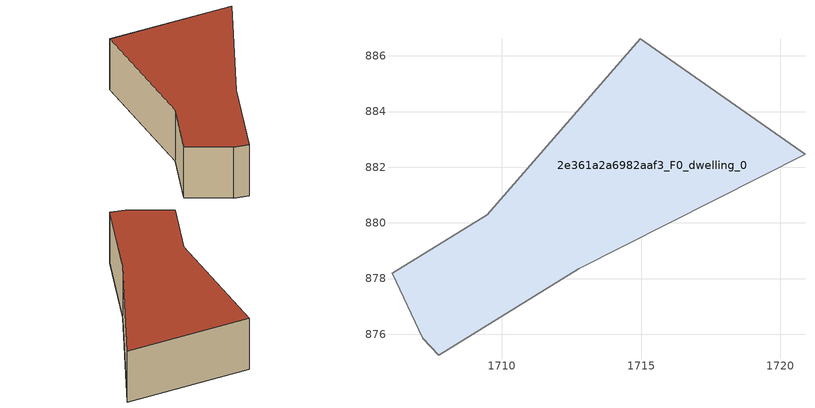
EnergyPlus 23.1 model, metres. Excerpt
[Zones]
2e361a2a6982aaf3_F0_dwelling_0
 floor ground (EU_floor_Construction): 1720.89,882.46 1712.76,878.35 1707.72,875.24 1707.15,875.85 1706.05,878.19 1709.47,880.29 1714.97,886.62 z0
 wall adiabatic (EU_wall_Construction): 1720.89,882.46 1714.97,886.62 1709.47,880.29 1706.05,878.19 1707.15,875.85 1707.72,875.24 1712.76,878.35 1720.89,882.46 z0:3
 roof outside (EU_roof_Construction): 1720.89,882.46 1714.97,886.62 1709.47,880.29 1706.05,878.19 1707.15,875.85 1707.72,875.24 1712.76,878.35 z3
[Building]
EU S2 Campaign: North Axis=0; Terrain=City; Solar Distribution=FullExterior
[Site:Location]
Bologna: Latitude=44.5; Longitude=11.25; Time Zone=1; Elevation=37
[SizingPeriod:WeatherFileDays]
AnnualSizingPeriod: Begin Month=1; Begin Day of Month=1; End Month=12; End Day of Month=31; Day of Week for Start Day=Monday; Use Weather File Daylight Saving Period=No; Use Weather File Rain and Snow Indicators=No
[MATERIAL]
EU_InternalMass_Material: Roughness=MediumRough; Thickness=0.1; Conductivity=1; Density=1800; Specific Heat=900; Thermal Absorptance=0.9; Solar Absorptance=0.7; Visible Absorptance=0.7
[MATERIAL:NOMASS] Roughness=MediumRough; Thermal Absorptance=0.9; Solar Absorptance=0.7; Visible Absorptance=0.7
Name | Thermal Resistance
EU_wall_NoMass | 0.734017
EU_roof_NoMass | 0.658631
EU_floor_NoMass | 0.747526
[CONSTRUCTION]
EU_wall_Construction: EU_wall_NoMass
EU_roof_Construction: EU_roof_NoMass
EU_floor_Construction: EU_floor_NoMass
EU_InternalMass_Construction: EU_InternalMass_Material
[ZONE]
2e361a2a6982aaf3_F0_dwelling_0: Type=1; Multiplier=1; Ceiling Height=autocalculate; Volume=186.051; Floor Area=autocalculate; Part of Total Floor Area=Yes
[INTERNALMASS]
2e361a2a6982aaf3_F0_dwelling_0_EU_InternalMass: Construction=EU_InternalMass_Construction; Zone or ZoneList=2e361a2a6982aaf3_F0_dwelling_0; Surface Area=62.0171
[OTHEREQUIPMENT]
EU_Step8_InternalGain_2e361a2a6982aaf3_F0_dwelling_0_f000: Fuel Type=Electricity; Zone or ZoneList or Space or SpaceList=2e361a2a6982aaf3_F0_dwelling_0; Schedule=EU_Step8_GainSchedule_2e361a2a6982aaf3_F0_dwelling_0_f000; Design Level Calculation Method=Watts/Area; Power per Zone Floor Area=1; Fraction Latent=0; Fraction Radiant=0; Fraction Lost=0; Carbon Dioxide Generation Rate=0; EndUse Subcategory=EU_Step8_InternalGains
[ZONEVENTILATION:DESIGNFLOWRATE]
EU_ConstantAir_2e361a2a6982aaf3_F0_dwelling_0: Zone or ZoneList or Space or SpaceList=2e361a2a6982aaf3_F0_dwelling_0; Schedule=EU_AlwaysOn; Design Flow Rate Calculation Method=AirChanges/Hour; Air Changes per Hour=0.656562; Ventilation Type=Natural; Fan Pressure Rise=0; Fan Total Efficiency=1; Constant Term Coefficient=1; Temperature Term Coefficient=0; Velocity Term Coefficient=0; Velocity Squared Term Coefficient=0; Minimum Indoor Temperature=-100; Maximum Indoor Temperature=100; Delta Temperature=-100; Minimum Outdoor Temperature=-100; Maximum Outdoor Temperature=100; Maximum Wind Speed=40
[HVACTEMPLATE:THERMOSTAT]
EU_HeatOnly_2e361a2a6982aaf3_F0_dwelling_0: Constant Heating Setpoint=20; Constant Cooling Setpoint=50
[HVACTEMPLATE:ZONE:IDEALLOADSAIRSYSTEM]
2e361a2a6982aaf3_F0_dwelling_0: Template Thermostat=EU_HeatOnly_2e361a2a6982aaf3_F0_dwelling_0; System Availability Schedule=EU_AlwaysOn; Maximum Heating Supply Air Temperature=50; Minimum Cooling Supply Air Temperature=13; Maximum Heating Supply Air Humidity Ratio=0.0156; Minimum Cooling Supply Air Humidity Ratio=0.0077; Heating Limit=NoLimit; Cooling Limit=NoLimit; Heating Availability Schedule=EU_AlwaysOn; Cooling Availability Schedule=EU_CoolingOff; Dehumidification Control Type=ConstantSensibleHeatRatio; Cooling Sensible Heat Ratio=0.7; Dehumidification Setpoint=60; Humidification Control Type=None; Humidification Setpoint=30; Outdoor Air Method=None; Outdoor Air Flow Rate per Person=0.00944; Outdoor Air Flow Rate per Zone Floor Area=0; Outdoor Air Flow Rate per Zone=0; Demand Controlled Ventilation Type=None; Outdoor Air Economizer Type=NoEconomizer; Heat Recovery Type=None; Sensible Heat Recovery Effectiveness=0.7; Latent Heat Recovery Effectiveness=0.65
[SIZING:ZONE]
2e361a2a6982aaf3_F0_dwelling_0: Zone Cooling Design Supply Air Temperature Input Method=SupplyAirTemperature; Zone Cooling Design Supply Air Temperature=13; Zone Heating Design Supply Air Temperature Input Method=SupplyAirTemperature; Zone Heating Design Supply Air Temperature=50; Zone Cooling Design Supply Air Humidity Ratio=0.008; Zone Heating Design Supply Air Humidity Ratio=0.008; Cooling Design Air Flow Method=DesignDay; Cooling Design Air Flow Rate=0; Cooling Minimum Air Flow per Zone Floor Area=0.000762; Cooling Minimum Air Flow=0; Cooling Minimum Air Flow Fraction=0.2; Heating Design Air Flow Method=DesignDay; Heating Design Air Flow Rate=0; Heating Maximum Air Flow per Zone Floor Area=0.002032; Heating Maximum Air Flow=0.141576; Heating Maximum Air Flow Fraction=0.3; Account for Dedicated Outdoor Air System=No; Dedicated Outdoor Air System Control Strategy=NeutralSupplyAir; Dedicated Outdoor Air Low Setpoint Temperature for Design=autosize; Dedicated Outdoor Air High Setpoint Temperature for Design=autosize; Zone Load Sizing Method=Sensible Load Only No Latent Load; Zone Latent Cooling Design Supply Air Humidity Ratio Input Method=HumidityRatioDifference; Zone Cooling Design Supply Air Humidity Ratio Difference=0.005; Zone Latent Heating Design Supply Air Humidity Ratio Input Method=HumidityRatioDifference; Zone Humidification Design Supply Air Humidity Ratio Difference=0.005
[SCHEDULE:CONSTANT]
Name | Hourly Value
EU_AlwaysOn | 1
EU_CoolingOff | 0
[SCHEDULE:FILE]
EU_Step8_GainSchedule_2e361a2a6982aaf3_F0_dwelling_0_f000: File=../../schedules/2e361a2a6982aaf3/2e361a2a6982aaf3_F0_dwelling_0_f000_gain.csv; Column Number=1; Rows to Skip at Top=0; Number of Hours of Data=8760; Column Separator=Comma; Interpolate to Timestep=No; Minutes per Item=60; Adjust Schedule for Daylight Savings=Yes
